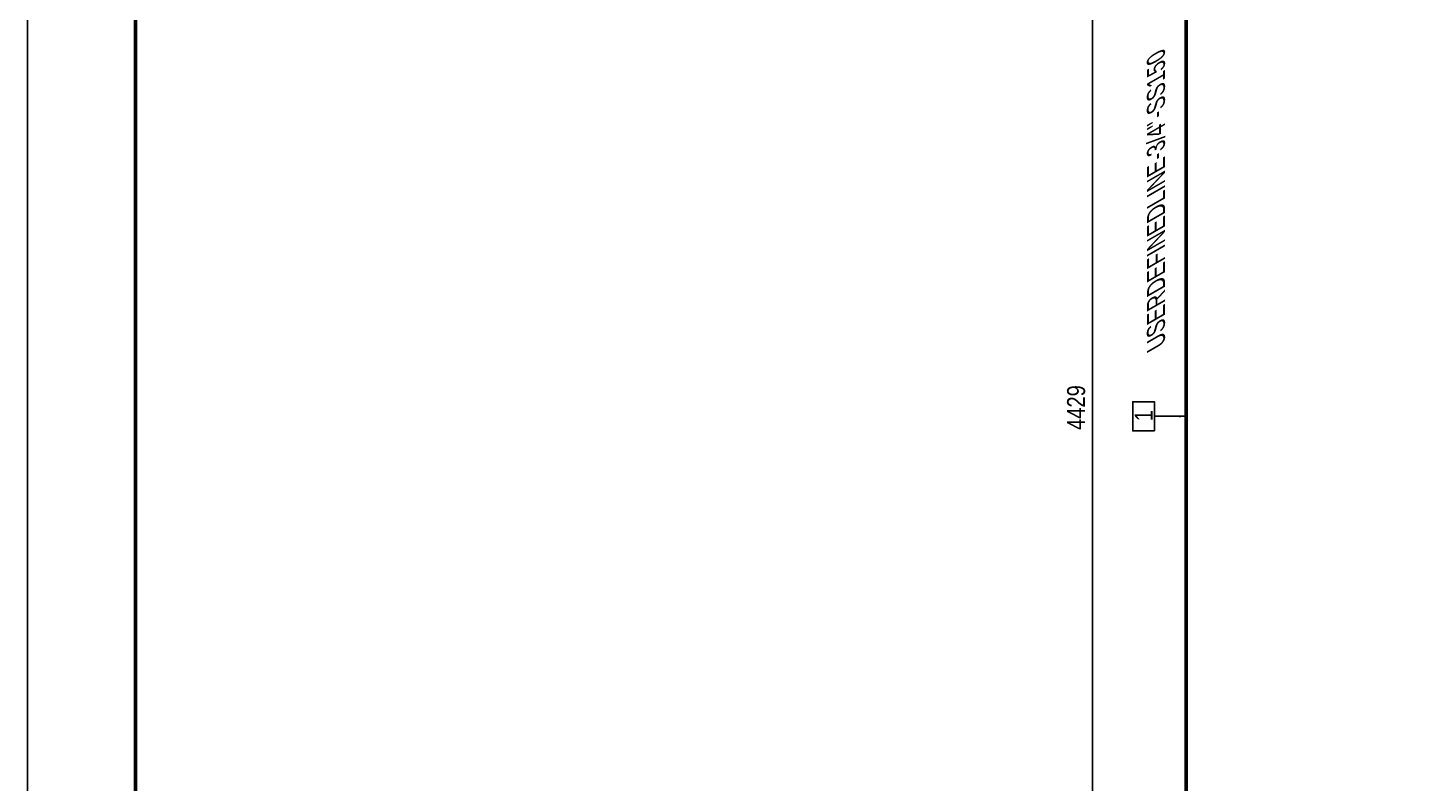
# Model space of a CAD drawing. Header units: millimetres. Extents: x 0 to 594, y 0 to 420.
# Drawn here: x 0 to 190.8, y 210 to 315 of the extents above; entities that cross this region are included whole.
import ezdxf
from ezdxf import colors
from ezdxf.entities.mleader import LeaderData, LeaderLine
from ezdxf.enums import TextEntityAlignment as Align
from ezdxf.math import Vec2, Vec3

# ---------------------------------------------------------------- set-up
doc = ezdxf.new("R2010")
doc.units = ezdxf.units.MM
doc.header["$LTSCALE"] = 0.25
doc.layers.add('주석', color=7, linetype='Continuous')
doc.layers.add('치수', color=1, linetype='Continuous')
doc.layers.add('파이프 작은 보어', color=30, linetype='Continuous', lineweight=50)
doc.styles.add('AdskIsoAnnotation', font='arial.ttf', dxfattribs={"width": 0.8, "height": 1})
doc.styles.add('AdskIsoMetric', font='arial.ttf', dxfattribs={"width": 0.8, "height": 2.5})
doc.styles.add('AdskIsoMetric-30', font='arial.ttf', dxfattribs={"width": 0.8, "height": 2.5})
doc.styles.get("Standard").update_dxf_attribs({"font": 'arial.ttf'})
doc.dimstyles.new('AdskIsoMetric', dxfattribs={"dimtxt": 2.5, "dimasz": 2.5, "dimexe": 1, "dimexo": 2, "dimgap": 0.8, "dimtad": 1, "dimdec": 0, "dimrnd": 1, "dimzin": 0, "dimdsep": 46, "dimtxsty": 'AdskIsoMetric', "dimcen": 0, "dimclrt": 7, "dimadec": 0, "dimazin": 0, "dimtfac": 1, "dimtdec": 0, "dimtmove": 1, "dimatfit": 3, "dimfxl": 0, "dimfrac": 2, "dimtolj": 1, "dimtzin": 0, "dimarcsym": 0})

# ---------------------------------------------------------------- blocks, each defined once
blk = doc.blocks.new('*D26')
at = {"layer": 'Defpoints', "color": 0}
for p in [(160.8945376640634, 346.1582705985825), (147.9041566075522, 338.658270598736), (160.8945376643091, 195.8864416101642)]:
    blk.add_point(p, dxfattribs=at)
at = {"layer": '치수', "color": 0, "lineweight": -2}
for p, q in [((158.8945376640634, 345.0035700602042), (146.9041566075522, 338.0809203295469)), ((147.9041566075523, 190.8864416101758), (147.9041566075522, 336.158270598736)), ((158.8945376643091, 194.7317410717859), (146.9041566075523, 187.8090913409867))]:
    blk.add_line(p, q, dxfattribs=at)
at = {"layer": '치수', "color": 0}
for points in [[(147.4874899408856, 336.158270598736), (148.3208232742189, 336.158270598736), (147.9041566075522, 338.658270598736)], [(147.4874899408856, 190.8864416101758), (148.320823274219, 190.8864416101758), (147.9041566075523, 188.3864416101758)]]:
    blk.add_solid(points, dxfattribs=at)
at = {"layer": '치수', "color": 7, "insert": (145.6378570944302, 262.2139074704583), "char_height": 2.5, "attachment_point": 5, "rotation": 90, "style": 'AdskIsoMetric-30'}
blk.add_mtext('\\A1;4429', dxfattribs=at)
blk = doc.blocks.new('AnnoRect')
at = {"color": 0, "linetype": 'ByBlock', "lineweight": -2}
blk.add_wipeout([(-0.8095147142857141, -0.5999939999999999), (-0.8095147142857141, 0.5999939999999997), (0.8095147142857136, 0.5999939999999997), (0.8095147142857136, -0.5999939999999997)], dxfattribs=at)
blk.add_lwpolyline([(-0.8095147142857141, -0.5999939999999999), (-0.8095147142857141, 0.5999940000000001), (0.8095147142857141, 0.5999940000000004), (0.8095147142857141, -0.5999939999999997)], close=True, dxfattribs=at)
at = {"color": 0, "linetype": 'ByBlock', "lineweight": -2, "style": 'AdskIsoAnnotation', "width": 0.8}
blk.add_attdef('XX', text='', height=1, dxfattribs=at).set_placement((0, 0), align=Align.MIDDLE_CENTER)

msp = doc.modelspace()

# ---------------------------------------------------------------- linework, layer by layer
at = {"layer": '파이프 작은 보어'}
msp.add_lwpolyline([(160.8945376642987, 202.0101659671254), (160.8945376640732, 340.0345462416299)], dxfattribs=at)

# ---------------------------------------------------------------- texts
at = {"layer": '주석', "insert": (158.000000000001, 270.9999999999985), "char_height": 2.500000000002996, "width": 49.72143697814072, "attachment_point": 7, "rotation": 90.00000000009368, "style": 'AdskIsoAnnotation'}
msp.add_mtext('{\\Q-30;USERDEFINEDLINE-3/4"-SS150}', dxfattribs=at)

# ---------------------------------------------------------------- dimensions: what is measured, and where the dimension line sits
at = {"layer": '치수'}
dim = msp.add_linear_dim(base=(147.9041566075522, 338.658270598736), p1=(160.894537664309, 195.8864416101641), p2=(160.8945376640634, 346.1582705985824), angle=90.00000000009365, text='4429', dimstyle='AdskIsoMetric', override={"dimtad": 0, "dimlfac": 29.47054767225412, "dimtxsty": 'AdskIsoMetric-30', "dimse1": 0, "dimse2": 0, "dimsd1": 0, "dimsd2": 0, "dimtmove": 1}, dxfattribs=at)
dim.commit()
dim.dimension.update_dxf_attribs({"geometry": '*D26', "text_midpoint": (145.6378570944302, 262.2139074704583), "dimtype": 160})

# ---------------------------------------------------------------- leaders
at = {"layer": '주석'}
ml = msp.add_multileader_mtext('Standard', dxfattribs=at)
ml.set_content('')
ml.set_leader_properties()
ml.build(insert=Vec2(0, 0))
ml.multileader.update_dxf_attribs({"dogleg_length": 0, "arrow_head_size": 0})
ctx = ml.context
ctx.base_point, ctx.arrow_head_size = Vec3(156.499984999998, 261.0000000000013), 0
notes = []
notes.append((ctx, [(0, (1, 1, 0), (156.499984999998, 261.0000000000013), (-1, 0), 0, [(0, [(160.8945376642023, 261.0000000000013)], 0, [])])]))
ctx.mtext, ml.multileader.dxf.content_type = None, 0
for ctx, leaders in notes:
    for number, flags, end, landing, length, lines in leaders:
        leader = LeaderData()
        leader.index, (leader.has_last_leader_line, leader.has_dogleg_vector, leader.attachment_direction) = number, flags
        leader.last_leader_point, leader.dogleg_vector, leader.dogleg_length = Vec3(end), Vec3(landing), length
        for number, points, colour, breaks in lines:
            line = LeaderLine()
            line.index, line.vertices, line.color, line.breaks = number, Vec3.list(points), colors.encode_raw_color(colour), breaks
            leader.lines.append(line)
        ctx.leaders.append(leader)

# ---------------------------------------------------------------- next in the draw order: block references
ref = msp.add_blockref('AnnoRect', (154.9999999999979, 260.9999999999991), dxfattribs=dict(at, xscale=2.500000000000001, yscale=2.500000000000001, zscale=2.500000000000001, rotation=90.00000000009365))
ref.add_attrib('XX_001', '1', (156.2551159617998, 260.3274215552535), dxfattribs={"layer": '0', "color": 0, "linetype": 'ByBlock', "lineweight": -2, "height": 2.500000000000001, "rotation": 90.00000000009365, "style": 'AdskIsoAnnotation', "width": 0.8})

# ---------------------------------------------------------------- next in the draw order: linework, layer by layer
msp.add_lwpolyline([(0, 0), (594, 0), (594, 420), (0, 420)], close=True)
at = {"const_width": 0.5}
msp.add_lwpolyline([(15, 15), (579, 15), (579, 405.0000000000001), (15, 405)], close=True, dxfattribs=at)

doc.saveas('drawing.dxf')
